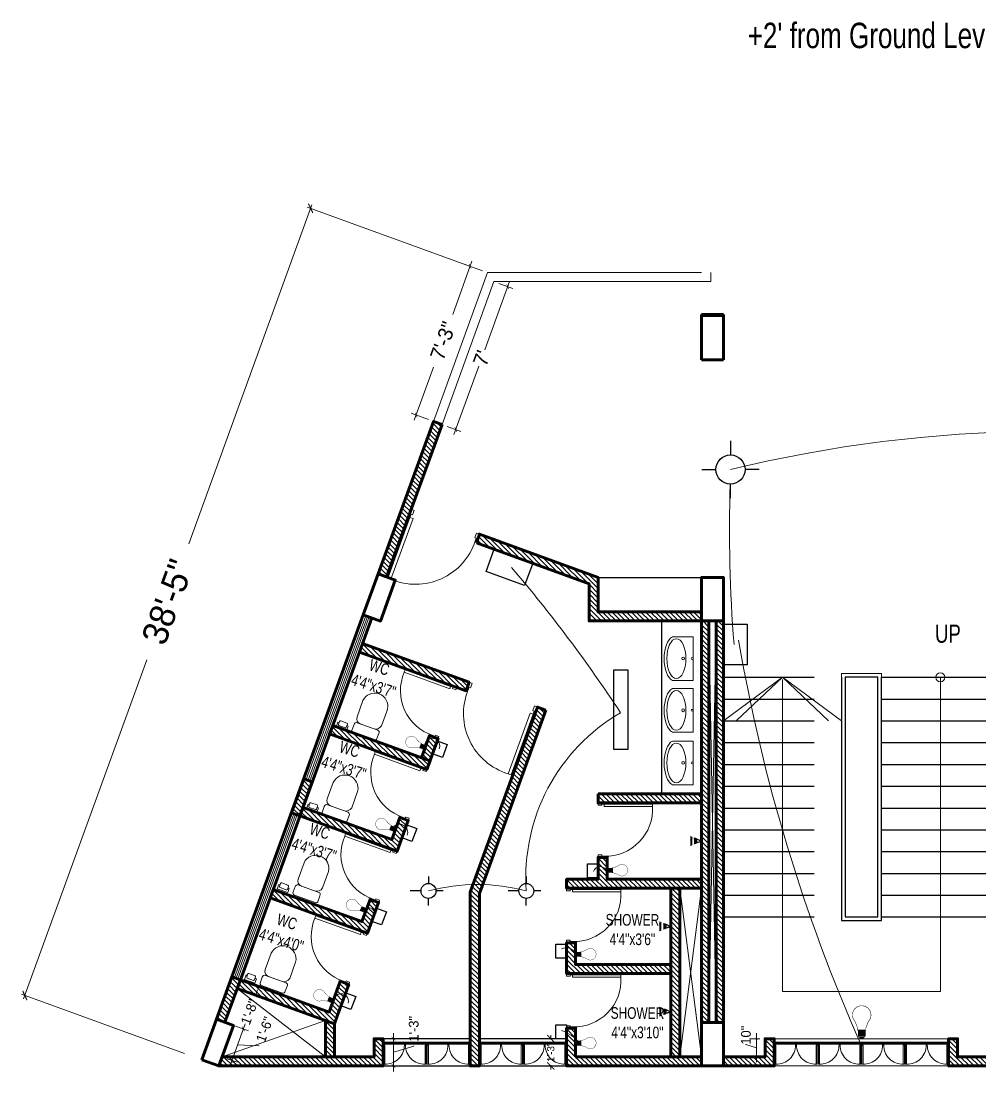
# Model space of a CAD drawing. Extents: x 0 to 3898, y 0 to 1781.
# Drawn here: x 0 to 528, y 34 to 623 of the extents above; entities that cross this region are included whole.
import ezdxf

# ---------------------------------------------------------------- set-up
doc = ezdxf.new("R2010")
doc.units = 0
doc.header["$LTSCALE"] = 10
doc.linetypes.add('DASHED2', pattern=[0.375, 0.25, -0.125])
for name, color, linetype, lineweight in [('A-TEXT', 7, 'Continuous', 5), ('ar-DOOR-WOOD', 44, 'Continuous', 0), ('column', 1, 'Continuous', 50), ('Dimension', 18, 'Continuous', 9), ('e conduit 1', 90, 'Continuous', 5), ('e conduit 2', 210, 'Continuous', 5), ('illustr-TOILET FIXTURE', 171, 'Continuous', 0), ('Main Wall', 250, 'Continuous', 13), ('window', 160, 'Continuous', 9)]:
    doc.layers.add(name, color=color, linetype=linetype, lineweight=lineweight)
for name, color, linetype in [('BOX', 7, 'Continuous'), ('Electrical Installation', 50, 'Continuous'), ('plug ins', 7, 'Continuous')]:
    doc.layers.add(name, color=color, linetype=linetype)
doc.layers.add('hatch brick', color=32, linetype='Continuous', lineweight=0, transparency=0.4)
doc.styles.add('SIMPLE', font='romantic.ttf')
doc.dimstyles.new('Architectural', dxfattribs={"dimtxt": 14, "dimasz": 4, "dimexe": 2, "dimexo": 10, "dimgap": 0.09, "dimtad": 0, "dimdec": 0, "dimzin": 0, "dimdsep": 46, "dimlunit": 4, "dimtxsty": 'Standard', "dimblk": 'ARCHTICK', "dimcen": 0.09, "dimdle": 2, "dimclrd": 256, "dimclre": 256, "dimclrt": 256, "dimadec": 0, "dimazin": 0, "dimtfac": 1, "dimtdec": 0, "dimtofl": 0, "dimtmove": 1, "dimatfit": 2, "dimfxl": 12, "dimtolj": 1, "dimtzin": 0, "dimlwd": -1, "dimlwe": -1, "dimarcsym": 0})
doc.dimstyles.new('Architectural small', dxfattribs={"dimtxt": 8, "dimasz": 2, "dimexe": 3, "dimexo": 3, "dimgap": 0.09, "dimtad": 0, "dimdec": 0, "dimzin": 0, "dimdsep": 46, "dimlunit": 4, "dimtxsty": 'Standard', "dimblk": 'ARCHTICK', "dimcen": 0.09, "dimdle": 3, "dimclrd": 6, "dimclre": 6, "dimclrt": 5, "dimadec": 0, "dimazin": 0, "dimtfac": 1, "dimtdec": 0, "dimtofl": 0, "dimtmove": 1, "dimatfit": 2, "dimfxl": 12, "dimtolj": 1, "dimtzin": 0, "dimlwd": 18, "dimlwe": 18, "dimarcsym": 0})
pattern_1 = [(45, (0, 0), (-1.325825, 1.325825), [])]

# ---------------------------------------------------------------- blocks, each defined once
blk = doc.blocks.new('_ArchTick')
at = {"color": 0, "linetype": 'ByBlock', "const_width": 0.15}
blk.add_lwpolyline([(-0.5, -0.5), (0.5, 0.5)], dxfattribs=at)
blk = doc.blocks.new('*D41')
at = {"layer": 'Defpoints', "color": 0, "transparency": 16777216}
for p in [(256.72, 484.81), (1.88, 86.8), (99.29, 51.42)]:
    blk.add_point(p, dxfattribs=at)
at = {"layer": 'Dimension', "transparency": 16777216}
for p, q in [((159.99, 522.08), (92.17, 335.38)), ((247.32, 488.23), (157.43, 520.88)), ((1.2, 84.92), (69.01, 271.61)), ((89.89, 54.83), (0, 87.48))]:
    blk.add_line(p, q, dxfattribs=at)
at = {"layer": 'Dimension', "transparency": 16777216, "xscale": 4, "yscale": 4, "zscale": 4}
for p, rotation in [((159.31, 520.2), 70.0371155130217), ((1.88, 86.8), 250.0371155130217)]:
    blk.add_blockref('_ArchTick', p, dxfattribs=dict(at, rotation=rotation))
at = {"layer": 'Dimension', "transparency": 16777216, "insert": (80.59, 303.5), "char_height": 14, "attachment_point": 5, "rotation": 70.03712}
blk.add_mtext('\\A1;38\'-5"', dxfattribs=at)
blk = doc.blocks.new('*D43')
at = {"layer": 'Defpoints', "color": 0, "transparency": 16777216}
for p in [(260.22, 479.81), (267.84, 477.05), (231.66, 401.17)]:
    blk.add_point(p, dxfattribs=at)
at = {"layer": 'Dimension', "color": 6, "lineweight": 18, "transparency": 16777216}
for p, q in [((268.86, 479.87), (255.18, 442.19)), ((263.04, 478.79), (270.66, 476.02)), ((238.25, 395.58), (251.93, 433.25)), ((234.48, 400.14), (242.09, 397.38))]:
    blk.add_line(p, q, dxfattribs=at)
at = {"layer": 'Dimension', "color": 6, "lineweight": 18, "transparency": 16777216, "xscale": 2, "yscale": 2, "zscale": 2}
for p, rotation in [((267.84, 477.05), 70.03895655917337), ((239.27, 398.4), 250.0389565591734)]:
    blk.add_blockref('_ArchTick', p, dxfattribs=dict(at, rotation=rotation))
at = {"layer": 'Dimension', "color": 5, "transparency": 16777216, "insert": (253.56, 437.72), "char_height": 8, "attachment_point": 5, "rotation": 70.03896}
blk.add_mtext("\\A1;7'", dxfattribs=at)
blk = doc.blocks.new('*D45')
at = {"layer": 'Defpoints', "color": 0, "transparency": 16777216}
for p in [(256.72, 484.81), (217.4, 406.34), (226.99, 402.86)]:
    blk.add_point(p, dxfattribs=at)
at = {"layer": 'Dimension', "color": 6, "lineweight": 18, "transparency": 16777216}
for p, q in [((248.16, 491.11), (237.53, 461.81)), ((253.9, 485.84), (244.32, 489.31)), ((216.38, 403.52), (227.01, 432.82)), ((224.17, 403.88), (214.58, 407.36))]:
    blk.add_line(p, q, dxfattribs=at)
at = {"layer": 'Dimension', "color": 6, "lineweight": 18, "transparency": 16777216, "xscale": 2, "yscale": 2, "zscale": 2}
for p, rotation in [((247.14, 488.29), 70.0587109803053), ((217.4, 406.34), 250.0587109803053)]:
    blk.add_blockref('_ArchTick', p, dxfattribs=dict(at, rotation=rotation))
at = {"layer": 'Dimension', "color": 5, "transparency": 16777216, "insert": (232.27, 447.31), "char_height": 8, "attachment_point": 5, "rotation": 70.05871}
blk.add_mtext('\\A1;7\'-3"', dxfattribs=at)
blk = doc.blocks.new('*D46')
at = {"layer": 'Defpoints', "color": 0, "transparency": 16777216}
for p in [(409.62, 63), (404.87, 53), (409.62, 53)]:
    blk.add_point(p, dxfattribs=at)
at = {"layer": 'Dimension', "color": 6, "lineweight": 18, "transparency": 16777216}
for p, q in [((404.87, 66), (404.87, 50)), ((399.06, 59.74), (399.06, 59.92)), ((404.87, 58), (399.06, 59.74)), ((406.62, 63), (401.87, 63)), ((406.62, 53), (401.87, 53))]:
    blk.add_line(p, q, dxfattribs=at)
for p, rotation in [((404.87, 63), 90), ((404.87, 53), 270)]:
    blk.add_blockref('_ArchTick', p, dxfattribs=dict(at, rotation=rotation))
at = {"layer": 'Dimension', "color": 5, "transparency": 16777216, "insert": (399.06, 64.9), "char_height": 8, "attachment_point": 5, "rotation": 90}
blk.add_mtext('\\A1;{\\H0.66667x;10"}', dxfattribs=at)
blk = doc.blocks.new('*D47')
at = {"layer": 'Defpoints', "color": 0, "transparency": 16777216}
for p in [(116.81, 70.33), (122.23, 68.36), (110.51, 53)]:
    blk.add_point(p, dxfattribs=at)
at = {"layer": 'Dimension', "color": 6, "lineweight": 18, "transparency": 16777216}
for p, q in [((114.91, 48.21), (123.25, 71.18)), ((119.63, 69.31), (125.05, 67.34)), ((119.08, 59.69), (130.69, 59.03)), ((130.69, 59.03), (130.75, 59.2)), ((113.33, 51.98), (118.76, 50.01))]:
    blk.add_line(p, q, dxfattribs=at)
at = {"layer": 'Dimension', "color": 6, "lineweight": 18, "transparency": 16777216, "xscale": 2, "yscale": 2, "zscale": 2}
for p, rotation in [((122.23, 68.36), 70.03895655909592), ((115.94, 51.03), 250.0389565590959)]:
    blk.add_blockref('_ArchTick', p, dxfattribs=dict(at, rotation=rotation))
at = {"layer": 'Dimension', "color": 5, "transparency": 16777216, "insert": (133.97, 68.06), "char_height": 8, "attachment_point": 5, "rotation": 70.03896}
blk.add_mtext('\\A1;{\\H0.66667x;1\'-6"}', dxfattribs=at)
blk = doc.blocks.new('*D48')
at = {"layer": 'Defpoints', "color": 0, "transparency": 16777216}
for p in [(118.9, 90.71), (129.02, 87.03), (112.11, 72.04)]:
    blk.add_point(p, dxfattribs=at)
at = {"layer": 'Dimension', "color": 6, "lineweight": 18, "transparency": 16777216}
for p, q in [((121.72, 89.68), (131.84, 86)), ((130.05, 89.84), (128.85, 86.54)), ((114.93, 71.01), (125.05, 67.33)), ((121.2, 65.53), (122.4, 68.83))]:
    blk.add_line(p, q, dxfattribs=at)
at = {"layer": 'Dimension', "color": 6, "lineweight": 18, "transparency": 16777216, "xscale": 2, "yscale": 2, "zscale": 2}
for p, rotation in [((129.02, 87.03), 70.00234317512712), ((122.23, 68.35), 250.0023431751271)]:
    blk.add_blockref('_ArchTick', p, dxfattribs=dict(at, rotation=rotation))
at = {"layer": 'Dimension', "color": 5, "transparency": 16777216, "insert": (125.63, 77.69), "char_height": 8, "attachment_point": 5, "rotation": 70.00234}
blk.add_mtext('\\A1;{\\H0.66667x;1\'-8"}', dxfattribs=at)
blk = doc.blocks.new('DOOR_45')
at = {"layer": 'ar-DOOR-WOOD'}
for p, q in [((-11008.75, 15426.44), (-11008.75, 15424.44)), ((-10968.75, 15426.44), (-11008.75, 15426.44)), ((-10968.75, 15427.44), (-10963.75, 15427.44)), ((-10968.75, 15427.44), (-10968.75, 15426.44)), ((-10968.75, 15424.44), (-10968.75, 15426.44)), ((-10968.75, 15426.44), (-10966.75, 15426.44)), ((-10966.75, 15426.44), (-10966.75, 15425.44)), ((-10966.75, 15425.44), (-10963.75, 15425.44)), ((-10963.75, 15427.44), (-10963.75, 15425.44)), ((-11008.75, 15424.44), (-10968.75, 15424.44)), ((-10968.75, 15382.44), (-10968.75, 15383.44)), ((-10968.75, 15383.44), (-10966.75, 15383.44)), ((-10968.75, 15382.44), (-10963.75, 15382.44)), ((-10966.75, 15384.44), (-10963.75, 15384.44)), ((-10966.75, 15383.44), (-10966.75, 15384.44)), ((-10963.75, 15382.44), (-10963.75, 15384.44))]:
    blk.add_line(p, q, dxfattribs=at)
for points in [[(-10968.75, 15426.44), (-11008.75, 15426.44), (-11008.75, 15424.44), (-10968.75, 15424.44)], [(-10963.75, 15427.44), (-10968.75, 15427.44), (-10968.75, 15426.44), (-10966.75, 15426.44), (-10966.75, 15425.44), (-10963.75, 15425.44)], [(-10968.75, 15383.44), (-10968.75, 15382.44), (-10963.75, 15382.44), (-10963.75, 15384.44), (-10966.75, 15384.44), (-10966.75, 15383.44)]]:
    blk.add_lwpolyline(points, close=True, dxfattribs=at)
blk.add_arc((-10969.89, 15422.35), 38.92, 176.90834, 271.67702, dxfattribs=at)
blk = doc.blocks.new('T-FIX-027')
at = {"layer": 'illustr-TOILET FIXTURE'}
for p, q in [((-11843.84, 14568.89), (-11843.84, 14557.43)), ((-11843.84, 14568.89), (-11843.84, 14557.43)), ((-11843.84, 14568.89), (-11819.84, 14568.89)), ((-11843.84, 14568.89), (-11819.84, 14568.89)), ((-11819.84, 14568.89), (-11819.84, 14557.43)), ((-11819.84, 14568.89), (-11819.84, 14557.43))]:
    blk.add_line(p, q, dxfattribs=at)
for centre, radius in [((-11831.91, 14568.32), 0.508), ((-11831.91, 14568.32), 0.508), ((-11831.91, 14563.34), 0.762), ((-11831.91, 14563.34), 0.762)]:
    blk.add_circle(centre, radius, dxfattribs=at)
blk.add_ellipse((-11831.84, 14559.64), major_axis=(-10.93, 0), ratio=0.480383, dxfattribs=at)
blk.add_ellipse((-11831.84, 14559.64), major_axis=(-10.93, 0), ratio=0.480383, dxfattribs=at)
blk.add_ellipse((-11831.84, 14558.89), major_axis=(-12.37, 0), ratio=0.48498, start_param=6.528919, end_param=9.179045, dxfattribs=at)
blk.add_ellipse((-11831.84, 14558.89), major_axis=(-12.37, 0), ratio=0.48498, start_param=6.528919, end_param=9.179045, dxfattribs=at)
blk = doc.blocks.new('stair final')
for points in [[(82, 124), (82, -90), (-70, -90), (-70, 124)], [(-37.5, 124), (-37.5, -49), (49.5, -49), (49.5, 122.75)], [(17, 100), (49.5, 124), (82, 100)], [(24.2, 100), (49.5, 124)], [(49.5, 124), (75, 100)], [(82, -8), (82, -90)]]:
    blk.add_lwpolyline(points)
blk.add_lwpolyline([(-5, 126), (17, 126), (17, -10), (-5, -10)], close=True)
blk.add_circle((-37.5, 124), 2.49)
at = {"layer": 'BOX', "ltscale": 2000}
for p, q in [((-5, 124), (-70, 124)), ((-5, 112), (-70, 112)), ((-5, 100), (-70, 100)), ((-5, 88), (-70, 88)), ((-5, 76), (-70, 76)), ((-5, 64), (-70, 64)), ((-5, 52), (-70, 52)), ((-5, 40), (-70, 40)), ((-5, 28), (-70, 28)), ((-5, 16), (-70, 16)), ((-5, 4), (-70, 4)), ((-5, -8), (-70, -8)), ((0, -8), (-3, -8)), ((15, -8), (12, -8))]:
    blk.add_line(p, q, dxfattribs=at)
at = {"layer": 'BOX', "linetype": 'DASHED2', "ltscale": 20}
for p, q in [((82, 124), (17, 124)), ((82, 112), (17, 112)), ((82, 100), (17, 100)), ((82, 88), (17, 88)), ((82, 76), (17, 76)), ((82, 64), (17, 64)), ((82, 52), (17, 52)), ((82, 40), (17, 40)), ((82, 28), (17, 28)), ((82, 16), (17, 16)), ((82, 4), (17, 4)), ((82, -8), (17, -8))]:
    blk.add_line(p, q, dxfattribs=at)
at = {"layer": 'BOX', "ltscale": 2000}
for points in [[(17, 124), (17, -10), (-5, -10), (-5, 124)], [(-3, 124), (15, 124)]]:
    blk.add_lwpolyline(points, dxfattribs=at)
blk.add_lwpolyline([(15, 124), (15, -8), (-3, -8), (-3, 124)], close=True, dxfattribs=at)
blk = doc.blocks.new('wc')
at = {"linetype": 'Continuous'}
for p, q in [((17795.02, 10409.39), (17795.02, 10412.39)), ((17796.16, 10413.89), (17808.33, 10413.89)), ((17809.55, 10412.39), (17809.55, 10409.39)), ((17795.14, 10404.89), (17795.14, 10395.33)), ((17808.24, 10407.89), (17796.16, 10407.89)), ((17806.43, 10407.89), (17798.79, 10407.89)), ((17809.43, 10395.33), (17809.43, 10404.89)), ((17802.29, 10388.83), (17802.29, 10388.83))]:
    blk.add_line(p, q, dxfattribs=at)
for centre, radius, start, end in [((17796.22, 10412.67), 1.22, 92.83897, 193.07634), ((17796.22, 10409.11), 1.22, 166.9235, 267.16099), ((17808.21, 10409.24), 1.35, 271.20657, 6.26872), ((17808.28, 10412.6), 1.29, 350.39369, 88.03756), ((17798.7, 10404.28), 3.61, 88.6213, 170.30773), ((17806.43, 10404.89), 3, 0, 90), ((17802.2, 10395.91), 7.08, 184.67051, 270.73332), ((17802.38, 10395.91), 7.08, 269.26668, 355.32952)]:
    blk.add_arc(centre, radius, start, end, dxfattribs=at)
blk = doc.blocks.new('nap')
at = {"linetype": 'Continuous'}
for p, q in [((17810.88, 10410.98), (17810.88, 10413.6)), ((17810.88, 10413.6), (17817, 10413.6)), ((17811.65, 10410.98), (17810.88, 10410.98)), ((17811.65, 10410.19), (17811.65, 10411.93)), ((17812.15, 10412.43), (17815.76, 10412.43)), ((17815.76, 10409.69), (17812.15, 10409.69)), ((17816.26, 10411.93), (17816.26, 10410.19)), ((17817, 10410.98), (17816.26, 10410.98)), ((17817, 10413.6), (17817, 10410.98))]:
    blk.add_line(p, q, dxfattribs=at)
for centre, start, end in [((17812.15, 10411.93), 90, 180), ((17812.15, 10410.19), 180, 270), ((17815.76, 10411.93), 0, 90), ((17815.76, 10410.19), 270, 0)]:
    blk.add_arc(centre, 0.5, start, end, dxfattribs=at)
blk = doc.blocks.new('toilet stair block final')
h = blk.add_hatch()
h.set_pattern_fill('ANSI31', color=256, scale=15)
h.set_pattern_definition([(45, (1.7069, -4.6996), (-1.325825, 1.325825), [])])
h.paths.add_polyline_path([(145.14, -46.57), (150.14, -44.75), (150.14, -64.82), (145.14, -64.82)])
at = {"layer": 'hatch brick'}
h = blk.add_hatch(dxfattribs=at)
h.set_pattern_fill('ANSI31', color=256, scale=15)
h.set_pattern_definition(pattern_1)
h.paths.add_polyline_path([(85.96, 283.35), (116.45, 199.41), (121.15, 201.12), (90.63, 285.05)])
h = blk.add_hatch(dxfattribs=at)
h.set_pattern_fill('ANSI31', color=256, scale=15)
h.set_pattern_definition(pattern_1)
edge = h.paths.add_edge_path()
edge.add_line((67.04, 218.27), (65.33, 222.97))
edge.add_line((65.33, 222.97), (0, 199.18))
edge.add_line((0, 199.18), (0, 180.18))
edge.add_line((0, 180.18), (-57, 180.18))
edge.add_line((-57, 180.18), (-57, 175.18))
edge.add_line((-57, 175.18), (5, 175.18))
edge.add_line((5, 175.18), (5, 195.68))
edge.add_line((5, 195.68), (67.04, 218.27))
h = blk.add_hatch(dxfattribs=at)
h.set_pattern_fill('ANSI31', color=256, scale=15)
h.set_pattern_definition(pattern_1)
h.paths.add_polyline_path([(-233, 175.18), (-233, -45.82), (-229, -45.82), (-229, 175.18)])
h = blk.add_hatch(dxfattribs=at)
h.set_pattern_fill('ANSI31', color=256, scale=15)
h.set_pattern_definition([(45, (7, 0), (-1.325825, 1.325825), [])])
h.paths.add_polyline_path([(-225, 175.18), (-225, -45.82), (-221, -45.82), (-221, 175.18)])
h = blk.add_hatch(dxfattribs=at)
h.set_pattern_fill('ANSI31', color=256, scale=15)
h.set_pattern_definition([(45, (164, 0), (-1.325825, 1.325825), [])])
h.paths.add_polyline_path([(-69, 175.18), (-69, -45.82), (-65, -45.82), (-65, 175.18)])
h = blk.add_hatch(dxfattribs=at)
h.set_pattern_fill('ANSI31', color=256, scale=15)
h.set_pattern_definition(pattern_1)
h.paths.add_polyline_path([(-61, 175.18), (-61, -45.82), (-57, -45.82), (-57, 175.18)])
h = blk.add_hatch(dxfattribs=at)
h.set_pattern_fill('ANSI31', color=256, scale=15)
h.set_pattern_definition([(45, (-1.4041, 77.1201), (-1.325825, 1.325825), [])])
h.paths.add_polyline_path([(131.46, 158.06), (72.72, 136.72), (71.01, 141.42), (129.75, 162.76)])
h = blk.add_hatch(dxfattribs=at)
h.set_pattern_fill('ANSI31', color=256, scale=15)
h.set_pattern_definition(pattern_1)
edge = h.paths.add_edge_path()
edge.add_line((28.72, 126.06), (33.42, 127.77))
edge.add_line((33.42, 127.77), (70.4, 25.94))
edge.add_line((70.4, 25.94), (70.4, -69.82))
edge.add_line((70.4, -69.82), (65.4, -69.82))
edge.add_line((65.4, -69.82), (65.4, 25.06))
edge.add_line((65.4, 25.06), (28.72, 126.06))
h = blk.add_hatch(dxfattribs=at)
h.set_pattern_fill('ANSI31', color=256, scale=15)
h.set_pattern_definition([(45, (-1.0627, 76.1802), (-1.325825, 1.325825), [])])
edge = h.paths.add_edge_path()
edge.add_line((94.28, 93.48), (88.13, 110.4))
edge.add_line((88.13, 110.4), (92.83, 112.11))
edge.add_line((92.83, 112.11), (97.27, 99.88))
edge.add_line((97.27, 99.88), (146.14, 117.64))
edge.add_line((146.14, 117.64), (147.85, 112.94))
edge.add_line((147.85, 112.94), (94.28, 93.48))
h = blk.add_hatch(dxfattribs=at)
h.set_pattern_fill('ANSI31', color=256, scale=15)
h.set_pattern_definition([(45, (-56625.152, -18759.7349), (-1.325825215, 1.325825215), [])])
edge = h.paths.add_edge_path()
edge.add_line((157.41, 86.62), (162.11, 88.33))
edge.add_line((162.11, 88.33), (168.94, 69.53))
edge.add_line((168.94, 69.53), (164.23, 67.82))
edge.add_line((164.23, 67.82), (157.4, 86.62))
h = blk.add_hatch(dxfattribs=at)
h.set_pattern_fill('ANSI31', color=256, scale=15)
h.set_pattern_definition(pattern_1)
h.paths.add_polyline_path([(0, 80), (0, 75), (-57, 75), (-57, 80)])
h = blk.add_hatch(dxfattribs=at)
h.set_pattern_fill('ANSI31', color=256, scale=15)
h.set_pattern_definition([(45, (15.3236, 31.0638), (-1.325825, 1.325825), [])])
edge = h.paths.add_edge_path()
edge.add_line((110.66, 48.37), (104.52, 65.29))
edge.add_line((104.52, 65.29), (109.22, 66.99))
edge.add_line((109.22, 66.99), (113.66, 54.77))
edge.add_line((113.66, 54.77), (162.52, 72.52))
edge.add_line((162.52, 72.52), (164.23, 67.82))
edge.add_line((164.23, 67.82), (110.66, 48.37))
h = blk.add_hatch(dxfattribs=at)
h.set_pattern_fill('ANSI31', color=256, scale=15)
h.set_pattern_definition(pattern_1)
h.paths.add_polyline_path([(0, 28), (-57, 28), (-57, 33), (-5, 33), (-5, 45), (0, 45), (0, 33), (17.4, 33), (17.4, 28)])
h = blk.add_hatch(dxfattribs=at)
h.set_pattern_fill('ANSI31', color=256, scale=15)
h.set_pattern_definition(pattern_1)
h.paths.add_polyline_path([(-45, -64.82), (-40, -64.82), (-40, 28), (-45, 28)])
h = blk.add_hatch(dxfattribs=at)
h.set_pattern_fill('ANSI31', color=256, scale=15)
h.set_pattern_definition([(45, (15.3236, 31.0638), (-1.325825, 1.325825), [])])
h.paths.add_polyline_path([(125.34, 7.95), (120.9, 20.17), (125.6, 21.88), (130.04, 9.66), (178.91, 27.41), (180.62, 22.71), (127.05, 3.25)])
h = blk.add_hatch(dxfattribs=at)
h.set_pattern_fill('ANSI31', color=256, scale=15)
h.set_pattern_definition([(45, (17.4023, 0), (-1.325825, 1.325825), [])])
h.paths.add_polyline_path([(-40, -14), (12.4, -14), (12.4, -2), (17.4, -2), (17.4, -19), (-40, -19)])
h = blk.add_hatch(dxfattribs=at)
h.set_pattern_fill('ANSI31', color=256, scale=15)
h.set_pattern_definition([(45, (33.4168, -18.7522), (-1.325825, 1.325825), [])])
h.paths.add_polyline_path([(143.44, -41.87), (137.29, -24.95), (141.99, -23.24), (148.14, -40.16), (197.01, -22.41), (198.72, -27.11), (145.14, -46.57)])
h = blk.add_hatch(dxfattribs=at)
h.set_pattern_fill('ANSI31', color=256, scale=15)
h.set_pattern_definition(pattern_1)
h.paths.add_polyline_path([(201.71, -20.7), (197.01, -22.41), (205.51, -45.81), (210.21, -44.1)])
h = blk.add_hatch(dxfattribs=at)
h.set_pattern_fill('ANSI31', color=256, scale=15)
h.set_pattern_definition(pattern_1)
h.paths.add_polyline_path([(12.4, -64.82), (0, -64.82), (-57, -64.82), (-57, -69.82), (17.4, -69.82), (17.4, -49), (12.4, -49)])
h = blk.add_hatch(dxfattribs=at)
h.set_pattern_fill('ANSI31', color=256, scale=15)
h.set_pattern_definition(pattern_1)
h.paths.add_polyline_path([(-193, -64.82), (-193, -54.82), (-198, -54.82), (-198, -64.82), (-221, -64.82), (-221, -69.82), (-193, -69.82)])
h = blk.add_hatch(dxfattribs=at)
h.set_pattern_fill('ANSI31', color=256, scale=15)
h.set_pattern_definition(pattern_1)
h.paths.add_polyline_path([(-97, -64.82), (-97, -69.82), (-69, -69.82), (-69, -64.82), (-92, -64.82), (-92, -54.82), (-97, -54.82)])
h = blk.add_hatch(dxfattribs=at)
h.set_pattern_fill('ANSI31', color=256, scale=15)
h.set_pattern_definition(pattern_1)
h.paths.add_polyline_path([(118.4, -54.82), (123.4, -54.82), (123.4, -64.82), (207.11, -64.82), (208.92, -69.82), (118.4, -69.82)])
for points in [[(-62, 367), (-62, 362), (57.4, 362), (85.96, 283.35)], [(90.63, 285.05), (60.9, 367), (-57, 367)], [(-229, 175.18), (-225, -45.82)], [(-229, -45.82), (-225, 175.18)], [(-65, -45.82), (-61, 175.18)], [(-65, 175.18), (-61, -45.82)], [(-57, 28), (-45, -64.82)], [(-57, -64.82), (-45, 28)], [(150.14, -64.82), (198.72, -27.11)], [(150.14, -44.75), (207.11, -64.82)]]:
    blk.add_lwpolyline(points)
at = {"color": 0, "lineweight": 50}
for points in [[(85.96, 283.35), (116.45, 199.41), (121.15, 201.12), (90.63, 285.05), (85.96, 283.35)], [(67.04, 218.27), (65.33, 222.97), (0, 199.18), (0, 180.18), (-57, 180.18), (-57, 175.18), (5, 175.18), (5, 195.68), (67.04, 218.27)], [(124.63, 176.85), (197.01, -22.41), (201.71, -20.7), (129.33, 178.56)], [(28.72, 126.06), (33.42, 127.77), (70.4, 25.94), (70.4, -69.82), (65.4, -69.82), (65.4, 25.06), (28.72, 126.06)], [(94.28, 93.48), (88.13, 110.4), (92.83, 112.11), (97.27, 99.88), (146.14, 117.64), (147.85, 112.94), (94.28, 93.48), (94.28, 93.48)], [(157.41, 86.62), (162.11, 88.33), (168.94, 69.53), (164.23, 67.82), (157.4, 86.62)], [(0, 80), (0, 75), (-57, 75), (-57, 80), (0, 80)], [(110.66, 48.37), (104.52, 65.29), (109.22, 66.99), (113.66, 54.77), (162.52, 72.52), (164.23, 67.82), (110.66, 48.37), (110.66, 48.37)], [(0, 28), (-57, 28), (-57, 33), (-5, 33), (-5, 45), (0, 45), (0, 33), (17.4, 33), (17.4, 28), (0, 28)], [(125.34, 7.95), (120.9, 20.17), (125.6, 21.88), (130.04, 9.66), (178.91, 27.41), (180.62, 22.71), (127.05, 3.25), (125.34, 7.95)], [(143.44, -41.87), (137.29, -24.95), (141.99, -23.24), (148.14, -40.16), (197.01, -22.41), (198.72, -27.11), (145.14, -46.57), (143.44, -41.87)], [(12.4, -64.82), (0, -64.82), (0, -64.82), (-57, -64.82), (-57, -69.82), (17.4, -69.82), (17.4, -69.82), (17.4, -49), (12.4, -49), (12.4, -64.82)]]:
    blk.add_lwpolyline(points, dxfattribs=at)
at = {"color": 1, "lineweight": 50}
for points in [[(129.33, 178.56), (121.14, 201.12), (111.74, 197.7), (119.93, 175.15)], [(218.32, -66.4), (210.21, -44.07), (200.81, -47.49), (208.92, -69.82)]]:
    blk.add_lwpolyline(points, close=True, dxfattribs=at)
blk.add_lwpolyline([(-57, 175.18), (-69, 175.18), (-69, 199.18), (-57, 199.18), (-57, 175.18)], dxfattribs=at)
at = {"color": 0, "lineweight": 50}
for points in [[(-61, 175.18), (-61, -45.82), (-57, -45.82), (-57, 175.18)], [(131.46, 158.06), (72.72, 136.72), (71.01, 141.42), (129.75, 162.76)], [(147.85, 112.94), (94.28, 93.48), (92.57, 98.18), (146.14, 117.64)], [(-45, -64.82), (-40, -64.82), (-40, 28), (-45, 28)], [(-40, -14), (12.4, -14), (12.4, -2), (17.4, -2), (17.4, -19), (-40, -19)], [(201.71, -20.7), (197.01, -22.41), (205.51, -45.81), (210.21, -44.1)], [(145.14, -46.57), (150.14, -44.75), (150.14, -64.82), (145.14, -64.82)], [(-193, -64.82), (-193, -54.82), (-198, -54.82), (-198, -64.82), (-221, -64.82), (-221, -69.82), (-193, -69.82)], [(-97, -64.82), (-97, -69.82), (-69, -69.82), (-69, -64.82), (-92, -64.82), (-92, -54.82), (-97, -54.82)], [(118.4, -54.82), (118.4, -54.82), (123.4, -54.82), (123.4, -64.82), (207.11, -64.82), (208.92, -69.82), (118.4, -69.82)]]:
    blk.add_lwpolyline(points, close=True, dxfattribs=at)
blk.add_lwpolyline([(-193, -69.82), (-97, -69.82), (-97, -54.82), (-193, -54.82)], close=True)
at = {"layer": 'BOX', "ltscale": 2000}
for p, q in [((0, 199.18), (-57, 199.18)), ((-57, 175.18), (-57, 80.18)), ((-35, 175.18), (-35, 80.18))]:
    blk.add_line(p, q, dxfattribs=at)
for points in [[(65.4, -69.82), (17.4, -69.82), (17.4, -54.82), (65.4, -54.82)], [(118.4, -69.82), (70.4, -69.82), (70.4, -54.82), (118.4, -54.82)]]:
    blk.add_lwpolyline(points, close=True, dxfattribs=at)
at = {"layer": 'Main Wall', "color": 1, "lineweight": 50}
for points in [[(-233, 175.18), (-221, 175.18), (-221, 199.18), (-233, 199.18), (-233, 175.18)], [(-233, -69.82), (-221, -69.82), (-221, -45.82), (-233, -45.82), (-233, -69.82)], [(-69, -69.82), (-57, -69.82), (-57, -45.82), (-69, -45.82), (-69, -69.82)]]:
    blk.add_lwpolyline(points, dxfattribs=at)
at = {"layer": 'Main Wall', "color": 0, "lineweight": 50}
for points in [[(-233, 175.18), (-233, -45.82), (-229, -45.82), (-229, 175.18)], [(-225, 175.18), (-225, -45.82), (-221, -45.82), (-221, 175.18)], [(-69, 175.18), (-69, -45.82), (-65, -45.82), (-65, 175.18)]]:
    blk.add_lwpolyline(points, close=True, dxfattribs=at)
at = {"layer": 'window', "ltscale": 2000}
for points in [[(158.82, 87.14), (126.05, 177.37)], [(159.76, 87.48), (126.98, 177.71)], [(160.7, 87.82), (127.92, 178.05)], [(198.42, -21.9), (165.65, 68.34)], [(199.36, -21.55), (166.59, 68.68)], [(200.3, -21.21), (167.53, 69.02)]]:
    blk.add_lwpolyline(points, dxfattribs=at)
at = {"extrusion": (0, 0, -1)}
for p, xscale, yscale, zscale, rotation in [((16117.31, 4701.45), 0.8888892124533201, 0.8888892124533201, -0.8888892124533201, 69.99006771556789), ((3281.08, -12023.71), 0.6666666666666669, 0.6666666666666669, -0.6666666666666669, 340.0389565718659), ((3264.7, -12068.82), 0.6666666666666669, 0.6666666666666669, -0.6666666666666669, 340.0389565718659), ((3248.31, -12113.94), 0.6666666666666669, 0.6666666666666669, -0.6666666666666669, 340.0389565718659), ((3231.93, -12159.05), 0.6666666666666669, 0.6666666666666669, -0.6666666666666669, 340.0389565718659)]:
    blk.add_blockref('DOOR_45', p, dxfattribs=dict(at, xscale=xscale, yscale=yscale, zscale=zscale, rotation=rotation))
blk.add_blockref('stair final', (-151, 20.18))
at = {"extrusion": (0, 0, -1), "zscale": -1, "rotation": 160.0389565718658}
for name, p in [('wc', (20158.79, 3822.37)), ('nap', (20157.38, 3822.57)), ('wc', (20142.41, 3777.25)), ('nap', (20141, 3777.46)), ('wc', (20126.36, 3733.08)), ('nap', (20124.95, 3733.28)), ('wc', (20108.27, 3683.26)), ('nap', (20106.86, 3683.46))]:
    blk.add_blockref(name, p, dxfattribs=at)
at = {"xscale": 0.666666606798147, "yscale": 0.666666606798147, "zscale": 0.666666606798147}
for p in [(7309.17, -10209.96), (7326.57, -10256.96), (7326.57, -10303.96)]:
    blk.add_blockref('DOOR_45', p, dxfattribs=at)
at = {"layer": 'illustr-TOILET FIXTURE', "extrusion": (0, 0, -1), "zscale": -1, "rotation": 270}
for p in [(-14516.54, -11677.4), (-14516.54, -11705.92), (-14516.54, -11734.81)]:
    blk.add_blockref('T-FIX-027', p, dxfattribs=at)
at = {"layer": 'Main Wall', "xscale": 0.888888888888914, "yscale": 0.888888888888914, "zscale": 0.888888888888914, "rotation": 109.9621850072985}
blk.add_blockref('DOOR_45', (9595.65, 13969.5), dxfattribs=at)
blk = doc.blocks.new('DOOR_40')
at = {"layer": 'ar-DOOR-WOOD'}
for p, q in [((-11029.1, 15421.4), (-11064.1, 15421.4)), ((-11064.1, 15421.4), (-11064.1, 15419.4)), ((-11064.1, 15419.4), (-11029.1, 15419.4)), ((-11029.1, 15422.4), (-11024.1, 15422.4)), ((-11029.1, 15422.4), (-11029.1, 15421.4)), ((-11029.1, 15419.4), (-11029.1, 15421.4)), ((-11029.1, 15421.4), (-11027.1, 15421.4)), ((-11027.1, 15421.4), (-11027.1, 15420.4)), ((-11027.1, 15420.4), (-11024.1, 15420.4)), ((-11024.1, 15422.4), (-11024.1, 15420.4)), ((-11029.1, 15383.4), (-11027.1, 15383.4)), ((-11029.1, 15382.4), (-11029.1, 15383.4)), ((-11029.1, 15382.4), (-11024.1, 15382.4)), ((-11027.1, 15383.4), (-11027.1, 15384.4)), ((-11027.1, 15384.4), (-11024.1, 15384.4)), ((-11024.1, 15382.4), (-11024.1, 15384.4))]:
    blk.add_line(p, q, dxfattribs=at)
blk.add_arc((-11029.4, 15418.2), 34.8, 178.03, 270.3561, dxfattribs=at)
blk = doc.blocks.new('ftt')
at = {"layer": 'plug ins', "linetype": 'Continuous'}
for p, q in [((76688.16, 107266.81), (76688.07, 107267.06)), ((76688.16, 107266.81), (76688.07, 107267.06)), ((76688.3, 107266.45), (76688.2, 107266.7)), ((76688.3, 107266.45), (76688.2, 107266.7)), ((76688.44, 107266.09), (76688.34, 107266.34)), ((76688.44, 107266.09), (76688.34, 107266.34)), ((76688.77, 107266.81), (76688.7, 107267.06)), ((76688.87, 107266.45), (76688.8, 107266.7)), ((76688.98, 107264.67), (76688.89, 107264.92)), ((76688.98, 107264.67), (76688.89, 107264.92)), ((76688.97, 107266.09), (76688.9, 107266.34)), ((76689.34, 107266.81), (76689.3, 107267.06)), ((76689.37, 107264.67), (76689.3, 107264.92)), ((76689.41, 107266.45), (76689.36, 107266.7)), ((76689.47, 107266.09), (76689.43, 107266.34)), ((76689.74, 107264.67), (76689.69, 107264.92)), ((76689.9, 107266.81), (76689.87, 107267.06)), ((76689.93, 107266.45), (76689.91, 107266.7)), ((76689.96, 107266.09), (76689.94, 107266.34)), ((76690.09, 107264.67), (76690.07, 107264.92)), ((76690.44, 107266.81), (76690.44, 107267.06)), ((76690.44, 107266.45), (76690.44, 107266.7)), ((76690.44, 107266.09), (76690.44, 107266.34)), ((76690.44, 107264.67), (76690.44, 107264.92)), ((76690.79, 107264.67), (76690.81, 107264.92)), ((76690.92, 107266.09), (76690.94, 107266.34)), ((76690.95, 107266.45), (76690.98, 107266.7)), ((76690.99, 107266.81), (76691.01, 107267.06)), ((76691.14, 107264.67), (76691.19, 107264.92)), ((76691.41, 107266.09), (76691.46, 107266.34)), ((76691.48, 107266.45), (76691.52, 107266.7)), ((76691.51, 107264.67), (76691.58, 107264.92)), ((76691.54, 107266.81), (76691.59, 107267.06)), ((76691.9, 107264.67), (76691.99, 107264.92)), ((76691.91, 107266.09), (76691.98, 107266.34)), ((76692.01, 107266.45), (76692.09, 107266.7)), ((76692.12, 107266.81), (76692.19, 107267.06)), ((76692.45, 107266.09), (76692.54, 107266.34)), ((76692.58, 107266.45), (76692.68, 107266.7)), ((76692.72, 107266.81), (76692.82, 107267.06)), ((76689.12, 107264.31), (76689.02, 107264.56)), ((76689.12, 107264.31), (76689.02, 107264.56)), ((76689.26, 107263.95), (76689.16, 107264.2)), ((76689.26, 107263.95), (76689.16, 107264.2)), ((76689.39, 107263.6), (76689.3, 107263.85)), ((76689.39, 107263.6), (76689.3, 107263.85)), ((76689.47, 107264.31), (76689.4, 107264.56)), ((76689.44, 107263.47), (76691.44, 107263.47)), ((76690.06, 107261.85), (76689.44, 107263.47)), ((76690.06, 107261.85), (76689.44, 107263.47)), ((76690.06, 107261.85), (76689.44, 107263.47)), ((76689.57, 107263.95), (76689.5, 107264.2)), ((76689.67, 107263.6), (76689.6, 107263.85)), ((76689.8, 107264.31), (76689.76, 107264.56)), ((76689.87, 107263.95), (76689.82, 107264.2)), ((76689.93, 107263.6), (76689.89, 107263.85)), ((76690.06, 107261.85), (76690.06, 107260.87)), ((76690.12, 107264.31), (76690.1, 107264.56)), ((76690.16, 107263.95), (76690.13, 107264.2)), ((76690.19, 107263.6), (76690.17, 107263.85)), ((76690.44, 107264.31), (76690.44, 107264.56)), ((76690.44, 107263.95), (76690.44, 107264.2)), ((76690.44, 107263.6), (76690.44, 107263.85)), ((76690.69, 107263.6), (76690.71, 107263.85)), ((76690.72, 107263.95), (76690.74, 107264.2)), ((76690.75, 107264.31), (76690.78, 107264.56)), ((76690.81, 107261.85), (76691.44, 107263.47)), ((76690.81, 107261.85), (76690.81, 107260.87)), ((76690.94, 107263.6), (76690.99, 107263.85)), ((76691.01, 107263.95), (76691.06, 107264.2)), ((76691.08, 107264.31), (76691.12, 107264.56)), ((76691.21, 107263.6), (76691.28, 107263.85)), ((76691.31, 107263.95), (76691.38, 107264.2)), ((76691.41, 107264.31), (76691.48, 107264.56)), ((76691.48, 107263.6), (76691.58, 107263.85)), ((76691.62, 107263.95), (76691.72, 107264.2)), ((76691.76, 107264.31), (76691.85, 107264.56))]:
    blk.add_line(p, q, dxfattribs=at)
blk = doc.blocks.new('drter')
at = {"layer": 'plug ins', "rotation": 90}
blk.add_blockref('ftt', (183966.31, 30586.27), dxfattribs=at)
blk = doc.blocks.new('*D49')
at = {"layer": 'Defpoints', "color": 0, "transparency": 16777216}
for p in [(199.22, 63), (199.22, 48), (204.95, 48)]:
    blk.add_point(p, dxfattribs=at)
at = {"layer": 'Dimension', "color": 6, "lineweight": 18, "transparency": 16777216}
for p, q in [((204.95, 66), (204.95, 45)), ((202.22, 63), (207.95, 63)), ((216.09, 58.84), (216.09, 59.02)), ((204.95, 55.5), (216.09, 58.84)), ((202.22, 48), (207.95, 48))]:
    blk.add_line(p, q, dxfattribs=at)
at = {"layer": 'Dimension', "color": 6, "lineweight": 18, "transparency": 16777216, "xscale": 2, "yscale": 2, "zscale": 2}
for p, rotation in [((204.95, 63), 90), ((204.95, 48), 270)]:
    blk.add_blockref('_ArchTick', p, dxfattribs=dict(at, rotation=rotation))
at = {"layer": 'Dimension', "color": 5, "transparency": 16777216, "insert": (216.09, 68.44), "char_height": 8, "attachment_point": 5, "rotation": 90}
blk.add_mtext('\\A1;{\\H0.66667x;1\'-3"}', dxfattribs=at)
blk = doc.blocks.new('*D50')
at = {"layer": 'Defpoints', "color": 0, "transparency": 16777216}
for p in [(300.22, 63), (291.56, 48), (300.22, 48)]:
    blk.add_point(p, dxfattribs=at)
at = {"layer": 'Dimension', "transparency": 16777216}
for p, q in [((291.56, 65), (291.56, 62.59)), ((290.22, 63), (289.56, 63)), ((290.22, 48), (289.56, 48)), ((291.56, 46), (291.56, 48.41))]:
    blk.add_line(p, q, dxfattribs=at)
at = {"layer": 'Dimension', "transparency": 16777216, "xscale": 4, "yscale": 4, "zscale": 4}
for p, rotation in [((291.56, 63), 90), ((291.56, 48), 270)]:
    blk.add_blockref('_ArchTick', p, dxfattribs=dict(at, rotation=rotation))
at = {"layer": 'Dimension', "transparency": 16777216, "insert": (291.56, 55.5), "char_height": 14, "attachment_point": 5, "rotation": 90}
blk.add_mtext('\\A1;{\\H0.28571x;1\'-3"}', dxfattribs=at)
blk = doc.blocks.new('LED')
for p, q in [((-12.1, -25.6), (11.9, -25.6)), ((-11.6, -7.7), (11.7, -7.7)), ((-11.6, -11), (11.7, -9.6)), ((-11.6, -13.3), (11.7, -11.8)), ((-11.5, -15.5), (11.8, -14.1)), ((-11.3, -17.8), (11.9, -16.3)), ((-11.2, -20), (12.1, -18.6)), ((-11.2, -22.2), (12.1, -20.8)), ((-11.2, -24.5), (12.1, -23.1))]:
    blk.add_line(p, q)
at = {"lineweight": 9}
blk.add_line((7.8, -3.1), (-7.8, -3.1), dxfattribs=at)
for points, const_width in [([(5.3, 0), (5.4, 0), (5.7, 0), (6.1, -0.1), (6.6, -0.3), (7, -0.6), (7.2, -0.9), (7.4, -1.2), (7.5, -1.5), (7.7, -2), (7.7, -2.5), (7.8, -3.1), (7.7, -2.5), (7.7, -2), (7.5, -1.5), (7.4, -1.2), (7.2, -0.9), (7, -0.6), (6.6, -0.3), (6.1, -0.1), (5.7, 0), (5.4, 0), (5.3, 0), (-5.3, 0), (-5.4, 0), (-5.5, 0), (-5.8, 0), (-6.1, -0.1), (-6.4, -0.2), (-6.7, -0.5), (-7, -0.7), (-7.3, -1.1), (-7.6, -1.7), (-7.7, -2.3), (-7.8, -3.1), (-7.8, -3.1), (-7.9, -3.2), (-8.1, -3.2), (-8.3, -3.3), (-8.9, -3.6), (-9.6, -4.1), (-10.3, -4.7), (-11, -5.4), (-11.2, -5.9), (-11.4, -6.4), (-11.6, -7), (-11.6, -7.7), (-12.2, -7.7), (-12.1, -26)], 2), ([(-5.3, 0), (-5.4, 0), (-5.5, 0), (-5.8, 0), (-6.1, -0.1), (-6.4, -0.2), (-6.7, -0.5), (-7, -0.7), (-7.3, -1.1), (-7.6, -1.7), (-7.7, -2.3), (-7.8, -3.1)], 1), ([(-0.1, -111.1), (-0.2, -111.1), (-1, -111.1), (-1.8, -111.1), (-2.6, -111.1), (-3.4, -111), (-4.2, -110.9), (-5, -110.8), (-5.8, -110.6), (-6.6, -110.5), (-7.4, -110.3), (-8.1, -110.1), (-8.9, -109.9), (-9.6, -109.7), (-10.4, -109.5), (-11.1, -109.2), (-11.8, -108.9), (-12.5, -108.7), (-13.2, -108.3), (-13.9, -108), (-14.6, -107.7), (-15.3, -107.3), (-16, -106.9), (-16.6, -106.6), (-17.3, -106.2), (-17.9, -105.7), (-18.5, -105.3), (-19.2, -104.8), (-19.8, -104.4), (-20.4, -103.9), (-20.9, -103.4), (-21.5, -102.9), (-22.1, -102.4), (-22.6, -101.9), (-23.1, -101.3), (-23.7, -100.8), (-24.2, -100.2), (-24.6, -99.6), (-25.1, -99), (-25.6, -98.4), (-26, -97.8), (-26.5, -97.2), (-26.9, -96.5), (-27.3, -95.9), (-27.7, -95.2), (-28.1, -94.6), (-28.4, -93.9), (-28.8, -93.2), (-29.1, -92.5), (-29.4, -91.8), (-29.7, -91.1), (-30, -90.4), (-30.2, -89.6), (-30.5, -88.9), (-30.7, -88.1), (-30.9, -87.4), (-31.1, -86.6), (-31.2, -85.9), (-31.4, -85.1), (-31.5, -84.3), (-31.6, -83.5), (-31.7, -82.7), (-31.8, -81.9), (-31.8, -81.1), (-31.9, -80.3), (-31.9, -79.5), (-31.9, -78.2), (-31.8, -77), (-31.7, -75.8), (-31.5, -74.6), (-31.3, -73.4), (-31.1, -72.2), (-30.8, -71.1), (-30.4, -69.9), (-30, -68.8), (-29.6, -67.7), (-29.2, -66.6), (-22.1, -55), (-14.6, -35.3), (-14.1, -29.7), (-14.1, -27.1), (-12.1, -25.6)], 1.8), ([(-0.1, -111.1), (0, -111.1), (0.8, -111.1), (1.6, -111.1), (2.5, -111.1), (3.3, -111), (4, -110.9), (4.8, -110.8), (5.6, -110.6), (6.4, -110.5), (7.2, -110.3), (7.9, -110.1), (8.7, -109.9), (9.4, -109.7), (10.2, -109.5), (10.9, -109.2), (11.6, -108.9), (12.3, -108.7), (13, -108.3), (13.7, -108), (14.4, -107.7), (15.1, -107.3), (15.8, -106.9), (16.4, -106.6), (17.1, -106.2), (17.7, -105.7), (18.3, -105.3), (19, -104.8), (19.6, -104.4), (20.2, -103.9), (20.7, -103.4), (21.3, -102.9), (21.9, -102.4), (22.4, -101.9), (22.9, -101.3), (23.5, -100.8), (24, -100.2), (24.5, -99.6), (24.9, -99), (25.4, -98.4), (25.8, -97.8), (26.3, -97.2), (26.7, -96.5), (27.1, -95.9), (27.5, -95.2), (27.9, -94.6), (28.2, -93.9), (28.6, -93.2), (28.9, -92.5), (29.2, -91.8), (29.5, -91.1), (29.8, -90.4), (30, -89.6), (30.3, -88.9), (30.5, -88.1), (30.7, -87.4), (30.9, -86.6), (31, -85.9), (31.2, -85.1), (31.3, -84.3), (31.4, -83.5), (31.5, -82.7), (31.6, -81.9), (31.6, -81.1), (31.7, -80.3), (31.7, -79.5), (31.7, -78.2), (31.6, -77), (31.5, -75.8), (31.3, -74.6), (31.1, -73.4), (30.9, -72.2), (30.6, -71.1), (30.2, -69.9), (29.9, -68.8), (29.4, -67.7), (29, -66.6), (21.9, -55), (14.4, -35.3), (13.9, -29.7), (13.9, -27.1), (11.9, -25.6)], 1.8), ([(11.9, -26.1), (11.9, -7.7), (11.7, -7.7), (11.6, -7), (11.4, -6.4), (11.2, -5.9), (11, -5.4), (10.3, -4.7), (9.6, -4.1), (8.9, -3.6), (8.3, -3.3), (7.9, -3.2), (7.8, -3.1), (7.8, -3.1)], 2)]:
    blk.add_lwpolyline(points, dxfattribs=dict(const_width=const_width))
at = {"color": 7, "lineweight": 20}
blk.add_open_spline([(-9.8, -25.6), (-9.8, -25.6), (9.4, -25.6), (9.4, -25.6)], degree=3, dxfattribs=at)

msp = doc.modelspace()

# ---------------------------------------------------------------- linework, layer by layer
at = {"color": 30, "true_color": 0xf8991e}
for p, q in [((390.52, 392.1), (390.52, 384.41)), ((374.8, 376.38), (382.49, 376.38)), ((406.24, 376.38), (398.55, 376.38)), ((390.52, 360.66), (390.52, 368.34)), ((224.2, 152.37), (224.2, 148.44)), ((278.09, 152.37), (278.09, 148.44)), ((220.09, 144.33), (214.19, 144.33)), ((232.23, 144.33), (228.3, 144.33)), ((273.99, 144.33), (268.08, 144.33)), ((286.13, 144.33), (282.2, 144.33)), ((224.2, 136.3), (224.2, 140.23)), ((278.09, 136.3), (278.09, 140.23))]:
    msp.add_line(p, q, dxfattribs=at)
at = {"ltscale": 2000}
msp.add_lwpolyline([(386.62, 436.81), (374.62, 436.81), (374.62, 460.81), (386.62, 460.81)], close=True, dxfattribs=at)
at = {"color": 116, "true_color": 0x136734}
for points in [[(260.45, 332.49), (281.6, 324.79), (277.12, 312.5), (255.97, 320.2)], [(399.64, 291.3), (399.64, 268.8), (386.56, 268.8), (386.56, 291.3)], [(229.03, 226.96), (234.49, 224.98), (231.87, 217.78), (226.41, 219.76)], [(212.28, 180.76), (217.74, 178.78), (215.12, 171.58), (209.67, 173.56)], [(311.81, 159.19), (317.62, 159.19), (317.62, 151.53), (311.81, 151.53)], [(195.58, 134.79), (201.04, 132.81), (198.42, 125.61), (192.97, 127.59)], [(294.41, 114.98), (300.22, 114.98), (300.22, 107.32), (294.41, 107.32)], [(178.66, 88.26), (184.12, 86.27), (181.5, 79.07), (176.05, 81.05)], [(294.41, 70.66), (300.22, 70.66), (300.22, 63), (294.41, 63)]]:
    msp.add_lwpolyline(points, close=True, dxfattribs=at)
at = {"color": 150}
for points in [[(199.22, 61), (247.22, 61), (247.22, 60), (199.22, 60)], [(199.22, 61), (246.62, 61), (246.62, 60.5), (199.22, 60.5)], [(252.22, 61), (300.22, 61), (300.22, 60), (252.22, 60)], [(252.22, 61), (299.62, 61), (299.62, 60.5), (252.22, 60.5)], [(414.62, 61), (510.02, 61), (510.02, 60), (414.62, 60)], [(414.62, 61), (510.02, 61), (510.02, 60.5), (414.62, 60.5)]]:
    msp.add_lwpolyline(points, close=True, dxfattribs=at)
at = {"color": 30, "true_color": 0xf8991e}
for centre, radius in [((390.52, 376.38), 8.03), ((224.2, 144.33), 4.11), ((278.09, 144.33), 4.11)]:
    msp.add_circle(centre, radius, dxfattribs=at)
at = {"layer": 'column', "ltscale": 2000}
for p, q in [((374.62, 461.81), (386.62, 461.81)), ((374.62, 461.81), (374.62, 436.81)), ((374.62, 461.81), (386.62, 461.81)), ((374.62, 461.81), (374.62, 436.81)), ((386.62, 461.81), (386.62, 436.81)), ((386.62, 461.81), (386.62, 436.81)), ((386.62, 436.81), (374.62, 436.81)), ((386.62, 436.81), (374.62, 436.81))]:
    msp.add_line(p, q, dxfattribs=at)
at = {"layer": 'e conduit 1', "color": 18, "true_color": 0x000000}
for centre, radius, start, end in [((566.82, -348.86), 746.36, 77.56809, 103.66333), ((1166.78, 342.52), 776.79, 178.09489, 184.61294), ((-365, -216.25), 832.75, 33.42768, 40.31211), ((1320.38, 441.04), 938.86, 189.72206, 203.94493), ((382.6, 151.88), 104.78, 120.13164, 184.13121), ((251.15, 43.07), 104.79, 75.09887, 104.90113)]:
    msp.add_arc(centre, radius, start, end, dxfattribs=at)
at = {"layer": 'e conduit 2', "color": 18, "true_color": 0x000000}
for centre, radius, start, end in [((226.27, 224.28), 4.13, 334.54292, 204.6616), ((208.23, 176.57), 4.55, 339.86245, 136.75658), ((318.71, 153.83), 3.89, 13.26661, 162.4618), ((191.07, 131.39), 3.69, 337.93301, 154.33463), ((300, 107.42), 5.66, 27.73623, 116.19277), ((176.02, 83.63), 4.14, 344.11251, 167.97625), ((290.07, 46.4), 22.37, 39.02472, 70.61223)]:
    msp.add_arc(centre, radius, start, end, dxfattribs=at)
at = {"layer": 'Electrical Installation', "color": 32, "true_color": 0xcd6928}
for p, q in [((326.21, 266.01), (333.98, 266.03)), ((326.24, 222.2), (326.21, 266.01)), ((333.98, 266.03), (334.06, 222.24)), ((334.06, 222.24), (326.24, 222.2))]:
    msp.add_line(p, q, dxfattribs=at)

# ---------------------------------------------------------------- block references
at = {"color": 1}
for p, xscale, yscale, zscale, rotation in [((222.25, 223.22), 0.1009623816748633, 0.1009623816748633, 0.1009623816748633, 247.2534811011758), ((205.69, 178.09), 0.1009623816748633, 0.1009623816748633, 0.1009623816748633, 247.2534811011758), ((322.72, 155.63), -0.1009623816748633, 0.1009623816748633, 0.1009623816748633, 90.8567684996851), ((189.51, 133.54), 0.1009623816748633, 0.1009623816748633, 0.1009623816748633, 247.2534811011758), ((305.28, 109.38), -0.1009623816748633, 0.1009623816748633, 0.1009623816748633, 90.8567684996851), ((171.56, 83.78), 0.1009623816748633, 0.1009623816748633, 0.1009623816748633, 247.2534811011758), ((462.79, 63.34), 0.1600169301085914, 0.1600169301085914, 0.1600169301085914, 180.0489376703887), ((305.28, 60.49), -0.1009623816748633, 0.1009623816748633, 0.1009623816748633, 90.8567684996851)]:
    msp.add_blockref('LED', p, dxfattribs=dict(at, xscale=xscale, yscale=yscale, zscale=zscale, rotation=rotation))
at = {"layer": 'Main Wall', "lineweight": 35, "xscale": -1}
msp.add_blockref('toilet stair block final', (317.62, 117.82), dxfattribs=at)
at = {"layer": 'Main Wall', "xscale": 0.2999999999999545, "yscale": 0.2999999999999545, "zscale": 0.2999999999999545, "rotation": 90}
for p in [(4825.95, 3368.24), (4849.95, 3368.24), (4878.95, 3368.24), (4902.95, 3368.24), (5041.35, 3368.24), (5065.35, 3368.24), (5089.35, 3368.24), (5113.35, 3368.24)]:
    msp.add_blockref('DOOR_40', p, dxfattribs=at)
at = {"layer": 'Main Wall', "extrusion": (0, 0, -1), "xscale": 0.2999999999999545, "yscale": 0.2999999999999545, "zscale": -0.2999999999999545, "rotation": 90}
for p in [(4403.52, 3368.24), (4379.52, 3368.24), (4350.52, 3368.24), (4326.52, 3368.24), (4188.11, 3368.24), (4164.11, 3368.24), (4140.11, 3368.24), (4116.11, 3368.24)]:
    msp.add_blockref('DOOR_40', p, dxfattribs=at)
at = {"layer": 'plug ins'}
for p in [(-76330.82, -107104.89), (-76347.82, -107151.89), (-76347.82, -107198.89)]:
    msp.add_blockref('drter', p, dxfattribs=at)

# ---------------------------------------------------------------- texts
at = {"layer": 'A-TEXT', "attachment_point": 9, "style": 'SIMPLE'}
for s, insert, char_height, width in [("\\pxqc;{\\fSwis721 LtCn BT|b0|i0|c0|p34;+2' from Ground Level }", (544.44, 608.18), 14, 146.9187), ('\\pxqc,t7;{\\fSwis721 LtCn BT|b0|i0|c0|p34;UP}', (543.8, 280.86), 10, 67.0549)]:
    msp.add_mtext(s, dxfattribs=dict(at, insert=insert, char_height=char_height, width=width))
at = {"layer": 'A-TEXT', "char_height": 6.4, "width": 47.014, "attachment_point": 9, "style": 'SIMPLE'}
for s, insert, rotation in [('\\pxqc;{\\fSwis721 LtCn BT|b0|i0|c0|p34;WC\\P4\'4"x3\'7"}', (215.48, 247.18), 342.84544), ('\\pxqc;{\\fSwis721 LtCn BT|b0|i0|c0|p34;WC\\P4\'4"x3\'7"}', (199.09, 202.06), 342.84544), ('\\pxqc;{\\fSwis721 LtCn BT|b0|i0|c0|p34;WC\\P4\'4"x3\'7"}', (182.71, 156.95), 342.84544), ('\\pxqc;{\\fSwis721 LtCn BT|b0|i0|c0|p34;WC\\P4\'4"x4\'0"}', (164.62, 107.14), 342.84544), ('\\pxqc;{\\fSwis721 LtCn BT|b0|i0|c0|p34;SHOWER\\P4\'4"x3\'6"}', (360, 114.4), 359.84544), ('\\pxqc;{\\fSwis721 LtCn BT|b0|i0|c0|p34;SHOWER\\P4\'4"x3\'10"}', (362.77, 63.09), 359.84544)]:
    msp.add_mtext(s, dxfattribs=dict(at, insert=insert, rotation=rotation))

# ---------------------------------------------------------------- dimensions: what is measured, and where the dimension line sits
at = {"layer": 'Dimension'}
for p1, p2, distance, dimstyle, picture, middle in [((256.72, 484.81), (99.29, 51.42), -103.64, 'Architectural', '*D41', (80.59, 303.5)), ((256.72, 484.81), (226.99, 402.86), -10.19, 'Architectural small', '*D45', (232.27, 447.31)), ((231.66, 401.17), (260.22, 479.81), -8.1, 'Architectural small', '*D43', (253.56, 437.72))]:
    dim = msp.add_aligned_dim(p1=p1, p2=p2, distance=distance, dimstyle=dimstyle, dxfattribs=at)
    dim.commit()
    dim.dimension.update_dxf_attribs({"geometry": picture, "text_midpoint": middle})
for p1, p2, distance, picture, middle in [((112.11, 72.04), (118.9, 90.71), -10.77, '*D48', (125.63, 77.69)), ((110.51, 53), (116.81, 70.33), -5.77, '*D47', (130.78, 59.29))]:
    dim = msp.add_aligned_dim(p1=p1, p2=p2, distance=distance, text='{\\H0.66667x;<>}', dimstyle='Architectural small', dxfattribs=at)
    dim.commit()
    dim.dimension.update_dxf_attribs({"geometry": picture, "text_midpoint": middle})
for base, p1, p2, text, dimstyle, picture, middle in [((204.95, 48), (199.22, 63), (199.22, 48), '{\\H0.66667x;<>}', 'Architectural small', '*D49', (216.09, 59.11)), ((291.56, 48), (300.22, 63), (300.22, 48), '{\\H0.28571x;<>}', 'Architectural', '*D50', (291.56, 55.5))]:
    dim = msp.add_linear_dim(base=base, p1=p1, p2=p2, angle=90, text=text, dimstyle=dimstyle, dxfattribs=at)
    dim.commit()
    dim.dimension.update_dxf_attribs({"geometry": picture, "text_midpoint": middle})
dim = msp.add_aligned_dim(p1=(409.62, 63), p2=(409.62, 53), distance=-4.75, text='{\\H0.66667x;<>}', dimstyle='Architectural small', override={"dimasz": 1}, dxfattribs=at)
dim.commit()
dim.dimension.update_dxf_attribs({"geometry": '*D46', "text_midpoint": (399.06, 60.01)})

doc.saveas('drawing.dxf')
